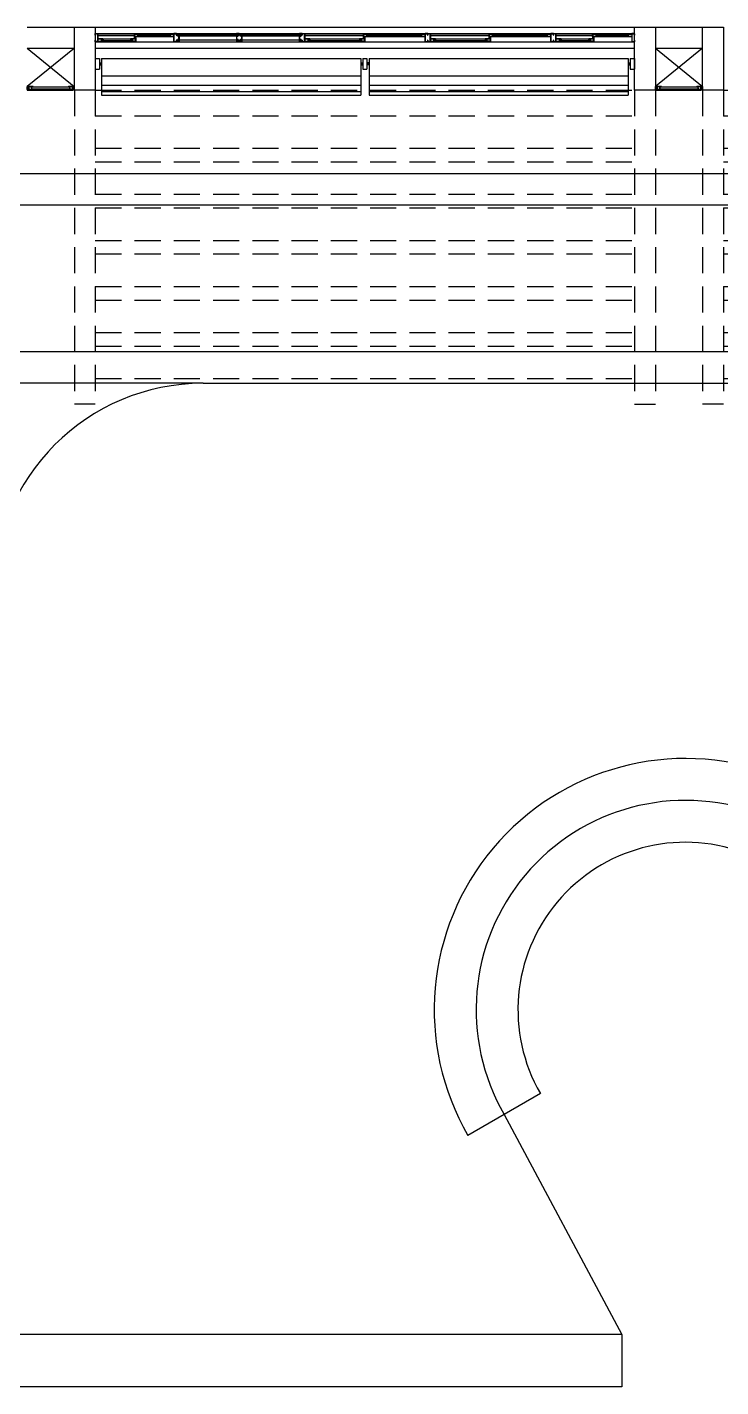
# Model space of a CAD drawing. Header units: millimetres. Extents: x 1887 to 2405, y 1100 to 1335.
# Drawn here: x 2093.76 to 2100.38, y 1215.01 to 1228 of the extents above; entities that cross this region are included whole.
import ezdxf

# ---------------------------------------------------------------- set-up
doc = ezdxf.new("R2010")
doc.units = ezdxf.units.MM
doc.linetypes.add('HIDDEN', pattern=[0.375, 0.25, -0.125])
for name, color, linetype in [('AR-ALV', 2, 'Continuous'), ('ar-banco-v', 1, 'Continuous'), ('AR-BRISES', 1, 'Continuous'), ('AR-CALÇADA', 1, 'Continuous'), ('AR-ESQ', 1, 'Continuous'), ('AR-ESTC', 3, 'Continuous'), ('AR-PEITORIL', 1, 'Continuous'), ('AR-PERGOLAPROJ', 1, 'HIDDEN'), ('AR-PISO', 1, 'Continuous'), ('ar-podotactil', 1, 'Continuous'), ('AR-SHAFT', 1, 'Continuous'), ('BR-LINHAS', 1, 'Continuous'), ('BR-MONTANTE', 242, 'Continuous'), ('BR-PAINEL', 1, 'Continuous'), ('BR-SUPORTE', 1, 'Continuous'), ('DT-ESQ-BAGUETE-C', 2, 'Continuous'), ('DT-ESQ-BAGUETE-V', 1, 'Continuous'), ('DT-ESQ-CHAPA DOBRADA-V', 1, 'Continuous'), ('DT-ESQ-MARCO-V', 1, 'Continuous'), ('DT-ESQ-PERFIL CADEIRA-C', 2, 'Continuous'), ('DT-ESQ-PERFIL CADEIRA-V', 1, 'Continuous'), ('DT-ESQ-PERFIL U SIMPLES-C', 2, 'Continuous'), ('DT-ESQ-PERFIL U-C', 2, 'Continuous'), ('DT-ESQ-PERFIL U-V', 1, 'Continuous'), ('DT-ESQ-VENEZIANA-C', 2, 'Continuous'), ('DT-ESQ-VENEZIANA-V', 2, 'Continuous'), ('DT-ESQ-VIDRO-C', 2, 'Continuous'), ('DT-ESQ-VIDRO-V', 2, 'Continuous'), ('PG-PROJ', 1, 'HIDDEN')]:
    doc.layers.add(name, color=color, linetype=linetype)

# ---------------------------------------------------------------- blocks, each defined once
blk = doc.blocks.new('EF23-P')
at = {"layer": 'DT-ESQ-BAGUETE-C', "ltscale": 0.1}
for points in [[(0.0735, -0.125), (0.06, -0.125), (0.06, -0.1235), (0.073, -0.1235, 0.4142136), (0.0735, -0.123), (0.0735, -0.112, 0.4142136), (0.073, -0.1115), (0.06, -0.1115), (0.06, -0.11), (0.0735, -0.11, -0.4142136), (0.075, -0.1115), (0.075, -0.1235, -0.4142136)], [(0.339, -0.125), (0.3525, -0.125), (0.3525, -0.1235), (0.3395, -0.1235, -0.4142136), (0.339, -0.123), (0.339, -0.112, -0.4142136), (0.3395, -0.1115), (0.3525, -0.1115), (0.3525, -0.11), (0.339, -0.11, 0.4142136), (0.3375, -0.1115), (0.3375, -0.1235, 0.4142136)], [(0.4225, -0.08), (0.409, -0.08), (0.409, -0.0785), (0.422, -0.0785, 0.4142136), (0.4225, -0.078), (0.4225, -0.067, 0.4142136), (0.422, -0.0665), (0.409, -0.0665), (0.409, -0.065), (0.4225, -0.065, -0.4142136), (0.424, -0.0665), (0.424, -0.0785, -0.4142136)], [(0.7015, -0.08), (0.715, -0.08), (0.715, -0.0785), (0.702, -0.0785, -0.4142136), (0.7015, -0.078), (0.7015, -0.067, -0.4142136), (0.702, -0.0665), (0.715, -0.0665), (0.715, -0.065), (0.7015, -0.065, 0.4142136), (0.7, -0.0665), (0.7, -0.0785, 0.4142136)], [(2.0485, -0.125), (2.035, -0.125), (2.035, -0.1235), (2.048, -0.1235, 0.4142136), (2.0485, -0.123), (2.0485, -0.112, 0.4142136), (2.048, -0.1115), (2.035, -0.1115), (2.035, -0.11), (2.0485, -0.11, -0.4142136), (2.05, -0.1115), (2.05, -0.1235, -0.4142136)], [(2.5265, -0.125), (2.54, -0.125), (2.54, -0.1235), (2.527, -0.1235, -0.4142136), (2.5265, -0.123), (2.5265, -0.112, -0.4142136), (2.527, -0.1115), (2.54, -0.1115), (2.54, -0.11), (2.5265, -0.11, 0.4142136), (2.525, -0.1115), (2.525, -0.1235, 0.4142136)], [(2.61, -0.08), (2.5965, -0.08), (2.5965, -0.0785), (2.6095, -0.0785, 0.4142136), (2.61, -0.078), (2.61, -0.067, 0.4142136), (2.6095, -0.0665), (2.5965, -0.0665), (2.5965, -0.065), (2.61, -0.065, -0.4142136), (2.6115, -0.0665), (2.6115, -0.0785, -0.4142136)], [(3.1015, -0.08), (3.115, -0.08), (3.115, -0.0785), (3.102, -0.0785, -0.4142136), (3.1015, -0.078), (3.1015, -0.067, -0.4142136), (3.102, -0.0665), (3.115, -0.0665), (3.115, -0.065), (3.1015, -0.065, 0.4142136), (3.1, -0.0665), (3.1, -0.0785, 0.4142136)], [(3.2485, -0.125), (3.235, -0.125), (3.235, -0.1235), (3.248, -0.1235, 0.4142136), (3.2485, -0.123), (3.2485, -0.112, 0.4142136), (3.248, -0.1115), (3.235, -0.1115), (3.235, -0.11), (3.2485, -0.11, -0.4142136), (3.25, -0.1115), (3.25, -0.1235, -0.4142136)], [(3.7265, -0.125), (3.74, -0.125), (3.74, -0.1235), (3.727, -0.1235, -0.4142136), (3.7265, -0.123), (3.7265, -0.112, -0.4142136), (3.727, -0.1115), (3.74, -0.1115), (3.74, -0.11), (3.7265, -0.11, 0.4142136), (3.725, -0.1115), (3.725, -0.1235, 0.4142136)], [(3.81, -0.08), (3.7965, -0.08), (3.7965, -0.0785), (3.8095, -0.0785, 0.4142136), (3.81, -0.078), (3.81, -0.067, 0.4142136), (3.8095, -0.0665), (3.7965, -0.0665), (3.7965, -0.065), (3.81, -0.065, -0.4142136), (3.8115, -0.0665), (3.8115, -0.0785, -0.4142136)], [(4.3015, -0.08), (4.315, -0.08), (4.315, -0.0785), (4.302, -0.0785, -0.4142136), (4.3015, -0.078), (4.3015, -0.067, -0.4142136), (4.302, -0.0665), (4.315, -0.0665), (4.315, -0.065), (4.3015, -0.065, 0.4142136), (4.3, -0.0665), (4.3, -0.0785, 0.4142136)], [(4.4485, -0.125), (4.435, -0.125), (4.435, -0.1235), (4.448, -0.1235, 0.4142136), (4.4485, -0.123), (4.4485, -0.112, 0.4142136), (4.448, -0.1115), (4.435, -0.1115), (4.435, -0.11), (4.4485, -0.11, -0.4142136), (4.45, -0.1115), (4.45, -0.1235, -0.4142136)], [(4.714, -0.125), (4.7275, -0.125), (4.7275, -0.1235), (4.7145, -0.1235, -0.4142136), (4.714, -0.123), (4.714, -0.112, -0.4142136), (4.7145, -0.1115), (4.7275, -0.1115), (4.7275, -0.11), (4.714, -0.11, 0.4142136), (4.7125, -0.1115), (4.7125, -0.1235, 0.4142136)], [(4.7975, -0.08), (4.784, -0.08), (4.784, -0.0785), (4.797, -0.0785, 0.4142136), (4.7975, -0.078), (4.7975, -0.067, 0.4142136), (4.797, -0.0665), (4.784, -0.0665), (4.784, -0.065), (4.7975, -0.065, -0.4142136), (4.799, -0.0665), (4.799, -0.0785, -0.4142136)], [(5.0765, -0.08), (5.09, -0.08), (5.09, -0.0785), (5.077, -0.0785, -0.4142136), (5.0765, -0.078), (5.0765, -0.067, -0.4142136), (5.077, -0.0665), (5.09, -0.0665), (5.09, -0.065), (5.0765, -0.065, 0.4142136), (5.075, -0.0665), (5.075, -0.0785, 0.4142136)]]:
    blk.add_lwpolyline(points, format="xyb", close=True, dxfattribs=at)
at = {"layer": 'DT-ESQ-BAGUETE-V', "ltscale": 0.1}
for p, q in [((0.0735, -0.11), (0.339, -0.11)), ((0.4225, -0.065), (0.7015, -0.065)), ((2.0485, -0.11), (2.5265, -0.11)), ((2.61, -0.065), (3.1015, -0.065)), ((3.2485, -0.11), (3.7265, -0.11)), ((3.81, -0.065), (4.3015, -0.065)), ((4.4485, -0.11), (4.714, -0.11)), ((4.7975, -0.065), (5.0765, -0.065))]:
    blk.add_line(p, q, dxfattribs=at)
at = {"layer": 'DT-ESQ-CHAPA DOBRADA-V', "ltscale": 0.1}
for p, q in [((0.025, -0.077), (0.374, -0.077)), ((0.025, -0.08), (0.374, -0.08)), ((2, -0.077), (2.5615, -0.077)), ((2, -0.08), (2.5615, -0.08)), ((3.2, -0.077), (3.7615, -0.077)), ((3.2, -0.08), (3.7615, -0.08)), ((4.4, -0.077), (4.749, -0.077)), ((4.4, -0.08), (4.749, -0.08))]:
    blk.add_line(p, q, dxfattribs=at)
at = {"layer": 'DT-ESQ-MARCO-V', "ltscale": 0.1}
for p, q in [((0.7985, -0.06), (1.3515, -0.06)), ((1.3985, -0.06), (1.9515, -0.06)), ((0.7985, -0.14), (1.3515, -0.14)), ((1.3985, -0.14), (1.9515, -0.14))]:
    blk.add_line(p, q, dxfattribs=at)
at = {"layer": 'DT-ESQ-PERFIL CADEIRA-C', "ltscale": 0.1}
for p, q in [((0.376, -0.0885), (0.4225, -0.0885)), ((0.75, -0.0885), (0.7015, -0.0885)), ((2.5635, -0.0885), (2.61, -0.0885)), ((3.15, -0.0885), (3.1015, -0.0885)), ((3.7635, -0.0885), (3.81, -0.0885)), ((4.35, -0.0885), (4.3015, -0.0885)), ((4.751, -0.0885), (4.7975, -0.0885)), ((5.125, -0.0885), (5.0765, -0.0885)), ((0.025, -0.1335), (0.0735, -0.1335)), ((0.3855, -0.1335), (0.339, -0.1335)), ((2, -0.1335), (2.0485, -0.1335)), ((2.573, -0.1335), (2.5265, -0.1335)), ((3.2, -0.1335), (3.2485, -0.1335)), ((3.773, -0.1335), (3.7265, -0.1335)), ((4.4, -0.1335), (4.4485, -0.1335)), ((4.7605, -0.1335), (4.714, -0.1335))]:
    blk.add_line(p, q, dxfattribs=at)
for points in [[(0.0735, -0.135), (0.025, -0.135), (0.025, -0.1335), (0.06, -0.1335, -0.1989119), (0.0589, -0.1331, -0.1989128), (0.0585, -0.132), (0.0585, -0.112, 0.4142136), (0.058, -0.1115), (0.025, -0.1115), (0.025, -0.11), (0.0585, -0.11, -0.4142136), (0.06, -0.1115), (0.06, -0.1235), (0.06, -0.125), (0.06, -0.132), (0.0735, -0.132, -1)], [(0.339, -0.132, 1), (0.339, -0.135), (0.3855, -0.135, 0.4142136), (0.3875, -0.133), (0.3875, -0.112, 0.4142136), (0.3855, -0.11), (0.354, -0.11, 0.4142136), (0.3525, -0.1115), (0.3525, -0.132)], [(0.3525, -0.1335, 0.1989127), (0.3536, -0.1331, 0.1989133), (0.354, -0.132), (0.354, -0.112, -0.4142136), (0.3545, -0.1115), (0.3855, -0.1115, -0.4142136), (0.386, -0.112), (0.386, -0.133, -0.4142136), (0.3855, -0.1335)], [(0.4225, -0.087, -1), (0.4225, -0.09), (0.376, -0.09, -0.4142136), (0.374, -0.088), (0.374, -0.067, -0.4142136), (0.376, -0.065), (0.4075, -0.065, -0.4142136), (0.409, -0.0665), (0.409, -0.087)], [(0.409, -0.0885, -0.1989127), (0.4079, -0.0881, -0.1989133), (0.4075, -0.087), (0.4075, -0.067, 0.4142136), (0.407, -0.0665), (0.376, -0.0665, 0.4142136), (0.3755, -0.067), (0.3755, -0.088, 0.4142136), (0.376, -0.0885)], [(0.7015, -0.09), (0.75, -0.09), (0.75, -0.0885), (0.715, -0.0885, 0.1989119), (0.7161, -0.0881, 0.1989128), (0.7165, -0.087), (0.7165, -0.067, -0.4142136), (0.717, -0.0665), (0.75, -0.0665), (0.75, -0.065), (0.7165, -0.065, 0.4142136), (0.715, -0.0665), (0.715, -0.0785), (0.715, -0.08), (0.715, -0.087), (0.7015, -0.087, 1)], [(2.0485, -0.135), (2, -0.135), (2, -0.1335), (2.035, -0.1335, -0.1989119), (2.0339, -0.1331, -0.1989128), (2.0335, -0.132), (2.0335, -0.112, 0.4142136), (2.033, -0.1115), (2, -0.1115), (2, -0.11), (2.0335, -0.11, -0.4142136), (2.035, -0.1115), (2.035, -0.1235), (2.035, -0.125), (2.035, -0.132), (2.0485, -0.132, -1)], [(2.5265, -0.132, 1), (2.5265, -0.135), (2.573, -0.135, 0.4142136), (2.575, -0.133), (2.575, -0.112, 0.4142136), (2.573, -0.11), (2.5415, -0.11, 0.4142136), (2.54, -0.1115), (2.54, -0.132)], [(2.54, -0.1335, 0.1989127), (2.5411, -0.1331, 0.1989133), (2.5415, -0.132), (2.5415, -0.112, -0.4142136), (2.542, -0.1115), (2.573, -0.1115, -0.4142136), (2.5735, -0.112), (2.5735, -0.133, -0.4142136), (2.573, -0.1335)], [(2.61, -0.087, -1), (2.61, -0.09), (2.5635, -0.09, -0.4142136), (2.5615, -0.088), (2.5615, -0.067, -0.4142136), (2.5635, -0.065), (2.595, -0.065, -0.4142136), (2.5965, -0.0665), (2.5965, -0.087)], [(2.5965, -0.0885, -0.1989127), (2.5954, -0.0881, -0.1989133), (2.595, -0.087), (2.595, -0.067, 0.4142136), (2.5945, -0.0665), (2.5635, -0.0665, 0.4142136), (2.563, -0.067), (2.563, -0.088, 0.4142136), (2.5635, -0.0885)], [(3.1015, -0.09), (3.15, -0.09), (3.15, -0.0885), (3.115, -0.0885, 0.1989119), (3.1161, -0.0881, 0.1989128), (3.1165, -0.087), (3.1165, -0.067, -0.4142136), (3.117, -0.0665), (3.15, -0.0665), (3.15, -0.065), (3.1165, -0.065, 0.4142136), (3.115, -0.0665), (3.115, -0.0785), (3.115, -0.08), (3.115, -0.087), (3.1015, -0.087, 1)], [(3.2485, -0.135), (3.2, -0.135), (3.2, -0.1335), (3.235, -0.1335, -0.1989119), (3.2339, -0.1331, -0.1989128), (3.2335, -0.132), (3.2335, -0.112, 0.4142136), (3.233, -0.1115), (3.2, -0.1115), (3.2, -0.11), (3.2335, -0.11, -0.4142136), (3.235, -0.1115), (3.235, -0.1235), (3.235, -0.125), (3.235, -0.132), (3.2485, -0.132, -1)], [(3.7265, -0.132, 1), (3.7265, -0.135), (3.773, -0.135, 0.4142136), (3.775, -0.133), (3.775, -0.112, 0.4142136), (3.773, -0.11), (3.7415, -0.11, 0.4142136), (3.74, -0.1115), (3.74, -0.132)], [(3.74, -0.1335, 0.1989127), (3.7411, -0.1331, 0.1989133), (3.7415, -0.132), (3.7415, -0.112, -0.4142136), (3.742, -0.1115), (3.773, -0.1115, -0.4142136), (3.7735, -0.112), (3.7735, -0.133, -0.4142136), (3.773, -0.1335)], [(3.81, -0.087, -1), (3.81, -0.09), (3.7635, -0.09, -0.4142136), (3.7615, -0.088), (3.7615, -0.067, -0.4142136), (3.7635, -0.065), (3.795, -0.065, -0.4142136), (3.7965, -0.0665), (3.7965, -0.087)], [(3.7965, -0.0885, -0.1989127), (3.7954, -0.0881, -0.1989133), (3.795, -0.087), (3.795, -0.067, 0.4142136), (3.7945, -0.0665), (3.7635, -0.0665, 0.4142136), (3.763, -0.067), (3.763, -0.088, 0.4142136), (3.7635, -0.0885)], [(4.3015, -0.09), (4.35, -0.09), (4.35, -0.0885), (4.315, -0.0885, 0.1989119), (4.3161, -0.0881, 0.1989128), (4.3165, -0.087), (4.3165, -0.067, -0.4142136), (4.317, -0.0665), (4.35, -0.0665), (4.35, -0.065), (4.3165, -0.065, 0.4142136), (4.315, -0.0665), (4.315, -0.0785), (4.315, -0.08), (4.315, -0.087), (4.3015, -0.087, 1)], [(4.4485, -0.135), (4.4, -0.135), (4.4, -0.1335), (4.435, -0.1335, -0.1989119), (4.4339, -0.1331, -0.1989128), (4.4335, -0.132), (4.4335, -0.112, 0.4142136), (4.433, -0.1115), (4.4, -0.1115), (4.4, -0.11), (4.4335, -0.11, -0.4142136), (4.435, -0.1115), (4.435, -0.1235), (4.435, -0.125), (4.435, -0.132), (4.4485, -0.132, -1)], [(4.714, -0.132, 1), (4.714, -0.135), (4.7605, -0.135, 0.4142136), (4.7625, -0.133), (4.7625, -0.112, 0.4142136), (4.7605, -0.11), (4.729, -0.11, 0.4142136), (4.7275, -0.1115), (4.7275, -0.132)], [(4.7275, -0.1335, 0.1989127), (4.7286, -0.1331, 0.1989133), (4.729, -0.132), (4.729, -0.112, -0.4142136), (4.7295, -0.1115), (4.7605, -0.1115, -0.4142136), (4.761, -0.112), (4.761, -0.133, -0.4142136), (4.7605, -0.1335)], [(4.7975, -0.087, -1), (4.7975, -0.09), (4.751, -0.09, -0.4142136), (4.749, -0.088), (4.749, -0.067, -0.4142136), (4.751, -0.065), (4.7825, -0.065, -0.4142136), (4.784, -0.0665), (4.784, -0.087)], [(4.784, -0.0885, -0.1989127), (4.7829, -0.0881, -0.1989133), (4.7825, -0.087), (4.7825, -0.067, 0.4142136), (4.782, -0.0665), (4.751, -0.0665, 0.4142136), (4.7505, -0.067), (4.7505, -0.088, 0.4142136), (4.751, -0.0885)], [(5.0765, -0.09), (5.125, -0.09), (5.125, -0.0885), (5.09, -0.0885, 0.1989119), (5.0911, -0.0881, 0.1989128), (5.0915, -0.087), (5.0915, -0.067, -0.4142136), (5.092, -0.0665), (5.125, -0.0665), (5.125, -0.065), (5.0915, -0.065, 0.4142136), (5.09, -0.0665), (5.09, -0.0785), (5.09, -0.08), (5.09, -0.087), (5.0765, -0.087, 1)]]:
    blk.add_lwpolyline(points, format="xyb", close=True, dxfattribs=at)
at = {"layer": 'DT-ESQ-PERFIL CADEIRA-V', "ltscale": 0.1}
for p, q in [((0.4075, -0.09), (0.7015, -0.09)), ((2.595, -0.09), (3.1015, -0.09)), ((3.795, -0.09), (4.3015, -0.09)), ((4.7825, -0.09), (5.0765, -0.09)), ((0.0735, -0.135), (0.339, -0.135)), ((2.0485, -0.135), (2.5265, -0.135)), ((3.2485, -0.135), (3.7265, -0.135)), ((4.4485, -0.135), (4.714, -0.135))]:
    blk.add_line(p, q, dxfattribs=at)
at = {"layer": 'DT-ESQ-PERFIL U SIMPLES-C', "ltscale": 0.1}
for points in [[(0.376, -0.102), (0.384, -0.102), (0.384, -0.1005), (0.376, -0.1005, -0.4142136), (0.3755, -0.1), (0.3755, -0.092, -0.4142136), (0.376, -0.0915), (0.384, -0.0915), (0.384, -0.09), (0.376, -0.09, 0.4142136), (0.374, -0.092), (0.374, -0.1, 0.4142136)], [(0.3855, -0.098), (0.3775, -0.098), (0.3775, -0.0995), (0.3855, -0.0995, -0.4142136), (0.386, -0.1), (0.386, -0.108, -0.4142136), (0.3855, -0.1085), (0.3775, -0.1085), (0.3775, -0.11), (0.3855, -0.11, 0.4142136), (0.3875, -0.108), (0.3875, -0.1, 0.4142136)], [(2.5635, -0.102), (2.5715, -0.102), (2.5715, -0.1005), (2.5635, -0.1005, -0.4142136), (2.563, -0.1), (2.563, -0.092, -0.4142136), (2.5635, -0.0915), (2.5715, -0.0915), (2.5715, -0.09), (2.5635, -0.09, 0.4142136), (2.5615, -0.092), (2.5615, -0.1, 0.4142136)], [(2.573, -0.098), (2.565, -0.098), (2.565, -0.0995), (2.573, -0.0995, -0.4142136), (2.5735, -0.1), (2.5735, -0.108, -0.4142136), (2.573, -0.1085), (2.565, -0.1085), (2.565, -0.11), (2.573, -0.11, 0.4142136), (2.575, -0.108), (2.575, -0.1, 0.4142136)], [(3.7635, -0.102), (3.7715, -0.102), (3.7715, -0.1005), (3.7635, -0.1005, -0.4142136), (3.763, -0.1), (3.763, -0.092, -0.4142136), (3.7635, -0.0915), (3.7715, -0.0915), (3.7715, -0.09), (3.7635, -0.09, 0.4142136), (3.7615, -0.092), (3.7615, -0.1, 0.4142136)], [(3.773, -0.098), (3.765, -0.098), (3.765, -0.0995), (3.773, -0.0995, -0.4142136), (3.7735, -0.1), (3.7735, -0.108, -0.4142136), (3.773, -0.1085), (3.765, -0.1085), (3.765, -0.11), (3.773, -0.11, 0.4142136), (3.775, -0.108), (3.775, -0.1, 0.4142136)], [(4.751, -0.102), (4.759, -0.102), (4.759, -0.1005), (4.751, -0.1005, -0.4142136), (4.7505, -0.1), (4.7505, -0.092, -0.4142136), (4.751, -0.0915), (4.759, -0.0915), (4.759, -0.09), (4.751, -0.09, 0.4142136), (4.749, -0.092), (4.749, -0.1, 0.4142136)], [(4.7605, -0.098), (4.7525, -0.098), (4.7525, -0.0995), (4.7605, -0.0995, -0.4142136), (4.761, -0.1), (4.761, -0.108, -0.4142136), (4.7605, -0.1085), (4.7525, -0.1085), (4.7525, -0.11), (4.7605, -0.11, 0.4142136), (4.7625, -0.108), (4.7625, -0.1, 0.4142136)]]:
    blk.add_lwpolyline(points, format="xyb", close=True, dxfattribs=at)
at = {"layer": 'DT-ESQ-PERFIL U-C', "ltscale": 0.1}
for points in [[(0, -0.0615, -0.4142136), (0.0015, -0.06), (0.0235, -0.06, -0.4142136), (0.025, -0.0615), (0.025, -0.1385, -0.4142136), (0.0235, -0.14), (0.0015, -0.14, -0.4142136), (0, -0.1385), (0, -0.125), (0.0015, -0.125), (0.0015, -0.138, 0.4142136), (0.002, -0.1385), (0.023, -0.1385, 0.4142136), (0.0235, -0.138), (0.0235, -0.062, 0.4142136), (0.023, -0.0615), (0.002, -0.0615, 0.4142136), (0.0015, -0.062), (0.0015, -0.075), (0, -0.075)], [(0.775, -0.0615, 0.4142136), (0.7735, -0.06), (0.7515, -0.06, 0.4142136), (0.75, -0.0615), (0.75, -0.1385, 0.4142136), (0.7515, -0.14), (0.7735, -0.14, 0.4142136), (0.775, -0.1385), (0.775, -0.125), (0.7735, -0.125), (0.7735, -0.138, -0.4142136), (0.773, -0.1385), (0.752, -0.1385, -0.4142136), (0.7515, -0.138), (0.7515, -0.062, -0.4142136), (0.752, -0.0615), (0.773, -0.0615, -0.4142136), (0.7735, -0.062), (0.7735, -0.075), (0.775, -0.075)], [(0.8, -0.1285), (0.8, -0.1385, -0.4142136), (0.7985, -0.14), (0.7765, -0.14, -0.4142136), (0.775, -0.1385), (0.775, -0.125), (0.7765, -0.125), (0.7765, -0.138, 0.4142136), (0.777, -0.1385), (0.798, -0.1385, 0.4142136), (0.7985, -0.138), (0.7985, -0.1285), (0.7855, -0.1285, -0.4142136), (0.784, -0.127), (0.784, -0.117, -0.4142136), (0.7855, -0.1155), (0.7985, -0.1155), (0.7985, -0.0845), (0.7855, -0.0845, -0.4142136), (0.784, -0.083), (0.784, -0.073, -0.4142136), (0.7855, -0.0715), (0.7985, -0.0715), (0.7985, -0.062, 0.4142136), (0.798, -0.0615), (0.777, -0.0615, 0.4142136), (0.7765, -0.062), (0.7765, -0.075), (0.775, -0.075), (0.775, -0.0615, -0.4142136), (0.7765, -0.06), (0.7985, -0.06, -0.4142136), (0.8, -0.0615), (0.8, -0.0715, -0.4142136), (0.7985, -0.073), (0.7855, -0.073), (0.7855, -0.083), (0.7985, -0.083), (0.7985, -0.083, -0.4142136), (0.8, -0.0845), (0.8, -0.1155, -0.4142136), (0.7985, -0.117), (0.7985, -0.117), (0.7855, -0.117), (0.7855, -0.127), (0.7985, -0.127, -0.4142136)], [(1.35, -0.1285), (1.35, -0.1385, 0.4142136), (1.3515, -0.14), (1.3735, -0.14, 0.4142136), (1.375, -0.1385), (1.375, -0.125), (1.3735, -0.125), (1.3735, -0.138, -0.4142136), (1.373, -0.1385), (1.352, -0.1385, -0.4142136), (1.3515, -0.138), (1.3515, -0.1285), (1.3645, -0.1285, 0.4142136), (1.366, -0.127), (1.366, -0.117, 0.4142136), (1.3645, -0.1155), (1.3515, -0.1155), (1.3515, -0.0845), (1.3645, -0.0845, 0.4142136), (1.366, -0.083), (1.366, -0.073, 0.4142136), (1.3645, -0.0715), (1.3515, -0.0715), (1.3515, -0.062, -0.4142136), (1.352, -0.0615), (1.373, -0.0615, -0.4142136), (1.3735, -0.062), (1.3735, -0.075), (1.375, -0.075), (1.375, -0.0615, 0.4142136), (1.3735, -0.06), (1.3515, -0.06, 0.4142136), (1.35, -0.0615), (1.35, -0.0715, 0.4142136), (1.3515, -0.073), (1.3645, -0.073), (1.3645, -0.083), (1.3515, -0.083), (1.3515, -0.083, 0.4142136), (1.35, -0.0845), (1.35, -0.1155, 0.4142136), (1.3515, -0.117), (1.3515, -0.117), (1.3645, -0.117), (1.3645, -0.127), (1.3515, -0.127, 0.4142136)], [(1.4, -0.1285), (1.4, -0.1385, -0.4142136), (1.3985, -0.14), (1.3765, -0.14, -0.4142136), (1.375, -0.1385), (1.375, -0.125), (1.3765, -0.125), (1.3765, -0.138, 0.4142136), (1.377, -0.1385), (1.398, -0.1385, 0.4142136), (1.3985, -0.138), (1.3985, -0.1285), (1.3855, -0.1285, -0.4142136), (1.384, -0.127), (1.384, -0.117, -0.4142136), (1.3855, -0.1155), (1.3985, -0.1155), (1.3985, -0.0845), (1.3855, -0.0845, -0.4142136), (1.384, -0.083), (1.384, -0.073, -0.4142136), (1.3855, -0.0715), (1.3985, -0.0715), (1.3985, -0.062, 0.4142136), (1.398, -0.0615), (1.377, -0.0615, 0.4142136), (1.3765, -0.062), (1.3765, -0.075), (1.375, -0.075), (1.375, -0.0615, -0.4142136), (1.3765, -0.06), (1.3985, -0.06, -0.4142136), (1.4, -0.0615), (1.4, -0.0715, -0.4142136), (1.3985, -0.073), (1.3855, -0.073), (1.3855, -0.083), (1.3985, -0.083), (1.3985, -0.083, -0.4142136), (1.4, -0.0845), (1.4, -0.1155, -0.4142136), (1.3985, -0.117), (1.3985, -0.117), (1.3855, -0.117), (1.3855, -0.127), (1.3985, -0.127, -0.4142136)], [(1.95, -0.1285), (1.95, -0.1385, 0.4142136), (1.9515, -0.14), (1.9735, -0.14, 0.4142136), (1.975, -0.1385), (1.975, -0.125), (1.9735, -0.125), (1.9735, -0.138, -0.4142136), (1.973, -0.1385), (1.952, -0.1385, -0.4142136), (1.9515, -0.138), (1.9515, -0.1285), (1.9645, -0.1285, 0.4142136), (1.966, -0.127), (1.966, -0.117, 0.4142136), (1.9645, -0.1155), (1.9515, -0.1155), (1.9515, -0.0845), (1.9645, -0.0845, 0.4142136), (1.966, -0.083), (1.966, -0.073, 0.4142136), (1.9645, -0.0715), (1.9515, -0.0715), (1.9515, -0.062, -0.4142136), (1.952, -0.0615), (1.973, -0.0615, -0.4142136), (1.9735, -0.062), (1.9735, -0.075), (1.975, -0.075), (1.975, -0.0615, 0.4142136), (1.9735, -0.06), (1.9515, -0.06, 0.4142136), (1.95, -0.0615), (1.95, -0.0715, 0.4142136), (1.9515, -0.073), (1.9645, -0.073), (1.9645, -0.083), (1.9515, -0.083), (1.9515, -0.083, 0.4142136), (1.95, -0.0845), (1.95, -0.1155, 0.4142136), (1.9515, -0.117), (1.9515, -0.117), (1.9645, -0.117), (1.9645, -0.127), (1.9515, -0.127, 0.4142136)], [(1.975, -0.0615, -0.4142136), (1.9765, -0.06), (1.9985, -0.06, -0.4142136), (2, -0.0615), (2, -0.1385, -0.4142136), (1.9985, -0.14), (1.9765, -0.14, -0.4142136), (1.975, -0.1385), (1.975, -0.125), (1.9765, -0.125), (1.9765, -0.138, 0.4142136), (1.977, -0.1385), (1.998, -0.1385, 0.4142136), (1.9985, -0.138), (1.9985, -0.062, 0.4142136), (1.998, -0.0615), (1.977, -0.0615, 0.4142136), (1.9765, -0.062), (1.9765, -0.075), (1.975, -0.075)], [(3.175, -0.0615, 0.4142136), (3.1735, -0.06), (3.1515, -0.06, 0.4142136), (3.15, -0.0615), (3.15, -0.1385, 0.4142136), (3.1515, -0.14), (3.1735, -0.14, 0.4142136), (3.175, -0.1385), (3.175, -0.125), (3.1735, -0.125), (3.1735, -0.138, -0.4142136), (3.173, -0.1385), (3.152, -0.1385, -0.4142136), (3.1515, -0.138), (3.1515, -0.062, -0.4142136), (3.152, -0.0615), (3.173, -0.0615, -0.4142136), (3.1735, -0.062), (3.1735, -0.075), (3.175, -0.075)], [(3.175, -0.0615, -0.4142136), (3.1765, -0.06), (3.1985, -0.06, -0.4142136), (3.2, -0.0615), (3.2, -0.1385, -0.4142136), (3.1985, -0.14), (3.1765, -0.14, -0.4142136), (3.175, -0.1385), (3.175, -0.125), (3.1765, -0.125), (3.1765, -0.138, 0.4142136), (3.177, -0.1385), (3.198, -0.1385, 0.4142136), (3.1985, -0.138), (3.1985, -0.062, 0.4142136), (3.198, -0.0615), (3.177, -0.0615, 0.4142136), (3.1765, -0.062), (3.1765, -0.075), (3.175, -0.075)], [(4.375, -0.0615, 0.4142136), (4.3735, -0.06), (4.3515, -0.06, 0.4142136), (4.35, -0.0615), (4.35, -0.1385, 0.4142136), (4.3515, -0.14), (4.3735, -0.14, 0.4142136), (4.375, -0.1385), (4.375, -0.125), (4.3735, -0.125), (4.3735, -0.138, -0.4142136), (4.373, -0.1385), (4.352, -0.1385, -0.4142136), (4.3515, -0.138), (4.3515, -0.062, -0.4142136), (4.352, -0.0615), (4.373, -0.0615, -0.4142136), (4.3735, -0.062), (4.3735, -0.075), (4.375, -0.075)], [(4.375, -0.0615, -0.4142136), (4.3765, -0.06), (4.3985, -0.06, -0.4142136), (4.4, -0.0615), (4.4, -0.1385, -0.4142136), (4.3985, -0.14), (4.3765, -0.14, -0.4142136), (4.375, -0.1385), (4.375, -0.125), (4.3765, -0.125), (4.3765, -0.138, 0.4142136), (4.377, -0.1385), (4.398, -0.1385, 0.4142136), (4.3985, -0.138), (4.3985, -0.062, 0.4142136), (4.398, -0.0615), (4.377, -0.0615, 0.4142136), (4.3765, -0.062), (4.3765, -0.075), (4.375, -0.075)], [(5.15, -0.0615, 0.4142136), (5.1485, -0.06), (5.1265, -0.06, 0.4142136), (5.125, -0.0615), (5.125, -0.1385, 0.4142136), (5.1265, -0.14), (5.1485, -0.14, 0.4142136), (5.15, -0.1385), (5.15, -0.125), (5.1485, -0.125), (5.1485, -0.138, -0.4142136), (5.148, -0.1385), (5.127, -0.1385, -0.4142136), (5.1265, -0.138), (5.1265, -0.062, -0.4142136), (5.127, -0.0615), (5.148, -0.0615, -0.4142136), (5.1485, -0.062), (5.1485, -0.075), (5.15, -0.075)]]:
    blk.add_lwpolyline(points, format="xyb", close=True, dxfattribs=at)
at = {"layer": 'DT-ESQ-PERFIL U-V', "ltscale": 0.1}
for p, q in [((0.0235, -0.06), (0.7515, -0.06)), ((1.9985, -0.06), (3.1515, -0.06)), ((3.1985, -0.06), (4.3515, -0.06)), ((4.3985, -0.06), (5.1265, -0.06)), ((0.0235, -0.14), (0.7515, -0.14)), ((1.9985, -0.14), (3.1515, -0.14)), ((3.1985, -0.14), (4.3515, -0.14)), ((4.3985, -0.14), (5.1265, -0.14))]:
    blk.add_line(p, q, dxfattribs=at)
at = {"layer": 'DT-ESQ-VIDRO-C', "ltscale": 0.1}
for points in [[(0.063, -0.13), (0.063, -0.127), (0.3495, -0.127), (0.3495, -0.13)], [(0.7125, -0.085), (0.7125, -0.082), (0.4115, -0.082), (0.4115, -0.085)], [(1.3625, -0.081), (1.3625, -0.075), (0.7875, -0.075), (0.7875, -0.081)], [(1.9625, -0.081), (1.9625, -0.075), (1.3875, -0.075), (1.3875, -0.081)], [(2.038, -0.13), (2.038, -0.127), (2.537, -0.127), (2.537, -0.13)], [(3.1125, -0.085), (3.1125, -0.082), (2.599, -0.082), (2.599, -0.085)], [(3.238, -0.13), (3.238, -0.127), (3.737, -0.127), (3.737, -0.13)], [(4.3125, -0.085), (4.3125, -0.082), (3.799, -0.082), (3.799, -0.085)], [(4.438, -0.13), (4.438, -0.127), (4.7245, -0.127), (4.7245, -0.13)], [(5.0875, -0.085), (5.0875, -0.082), (4.7865, -0.082), (4.7865, -0.085)]]:
    blk.add_lwpolyline(points, close=True, dxfattribs=at)
at = {"layer": 'DT-ESQ-VIDRO-V', "ltscale": 0.1}
for points in [[(1.3625, -0.119), (1.3625, -0.125), (0.7875, -0.125), (0.7875, -0.119)], [(1.9625, -0.119), (1.9625, -0.125), (1.3875, -0.125), (1.3875, -0.119)]]:
    blk.add_lwpolyline(points, close=True, dxfattribs=at)
blk = doc.blocks.new('BR-MODULO1')
at = {"layer": 'BR-LINHAS'}
for p, q in [((0.06, -0.265), (2.535, -0.265)), ((0.06, -0.352), (2.535, -0.352)), ((2.615, -0.265), (5.09, -0.265)), ((2.615, -0.352), (5.09, -0.352)), ((0.06, -0.415), (2.535, -0.415)), ((2.615, -0.415), (5.09, -0.415))]:
    blk.add_line(p, q, dxfattribs=at)
at = {"layer": 'BR-MONTANTE'}
for p, q in [((0, -0.1), (0, -0.2)), ((0, -0.1), (0.04, -0.1)), ((0.04, -0.1), (0.04, -0.2)), ((2.555, -0.1), (2.595, -0.1)), ((2.555, -0.1), (2.555, -0.2)), ((2.595, -0.1), (2.595, -0.2)), ((5.11, -0.1), (5.11, -0.2)), ((5.11, -0.1), (5.15, -0.1)), ((5.15, -0.1), (5.15, -0.2)), ((0, -0.2), (0.04, -0.2)), ((2.555, -0.2), (2.595, -0.2)), ((5.11, -0.2), (5.15, -0.2))]:
    blk.add_line(p, q, dxfattribs=at)
at = {"layer": 'BR-PAINEL'}
for p, q in [((0.06, -0.1), (2.535, -0.1)), ((0.06, -0.1), (0.06, -0.45)), ((2.535, -0.1), (2.535, -0.45)), ((2.615, -0.1), (2.615, -0.45)), ((2.615, -0.1), (5.09, -0.1)), ((5.09, -0.1), (5.09, -0.45)), ((0.06, -0.45), (2.535, -0.45)), ((2.615, -0.45), (5.09, -0.45))]:
    blk.add_line(p, q, dxfattribs=at)
at = {"layer": 'BR-SUPORTE'}
for p, q in [((0.04, -0.14), (0.06, -0.14)), ((0.04, -0.16), (0.06, -0.16)), ((0.05, -0.14), (0.05, -0.16)), ((2.535, -0.14), (2.555, -0.14)), ((2.535, -0.16), (2.555, -0.16)), ((2.545, -0.14), (2.545, -0.16)), ((2.615, -0.14), (2.595, -0.14)), ((2.615, -0.16), (2.595, -0.16)), ((2.605, -0.14), (2.605, -0.16)), ((5.09, -0.14), (5.11, -0.14)), ((5.09, -0.16), (5.11, -0.16)), ((5.1, -0.14), (5.1, -0.16))]:
    blk.add_line(p, q, dxfattribs=at)
blk = doc.blocks.new('PG-MODULO1-PJ-B')
at = {"layer": 'PG-PROJ'}
for p, q in [((0, 0), (0, -3)), ((5.55, 0), (5.55, -3)), ((0.2, 0), (5.35, 0)), ((0.2, 0), (0.2, -3)), ((5.35, 0), (5.35, -3)), ((0.2, -0.245), (5.35, -0.245)), ((0.2, -0.555), (5.35, -0.555)), ((0.2, -0.685), (5.35, -0.685)), ((0.2, -0.995), (5.35, -0.995)), ((0.2, -1.125), (5.35, -1.125)), ((0.2, -1.435), (5.35, -1.435)), ((0.2, -1.565), (5.35, -1.565)), ((0.2, -1.875), (5.35, -1.875)), ((0.2, -2.005), (5.35, -2.005)), ((0.2, -2.315), (5.35, -2.315)), ((0.2, -2.445), (5.35, -2.445)), ((0.2, -2.755), (5.35, -2.755)), ((0.2, -3), (0, -3)), ((5.35, -3), (5.55, -3))]:
    blk.add_line(p, q, dxfattribs=at)
blk = doc.blocks.new('EF01C-P')
at = {"layer": 'DT-ESQ-BAGUETE-C', "ltscale": 0.1}
for points in [[(0.002, 0.035), (0.015, 0.035), (0.015, 0.033), (0.002, 0.033), (0.002, 0.005), (0.015, 0.005), (0.015, 0.004), (0.002, 0.004, -0.414214), (0, 0.005), (0, 0.033, -0.414214)], [(0.448, 0.035), (0.435, 0.035), (0.435, 0.033), (0.448, 0.033), (0.448, 0.005), (0.435, 0.005), (0.435, 0.004), (0.448, 0.004, 0.414214), (0.45, 0.005), (0.45, 0.033, 0.414214)]]:
    blk.add_lwpolyline(points, format="xyb", close=True, dxfattribs=at)
at = {"layer": 'DT-ESQ-PERFIL CADEIRA-C', "ltscale": 0.1}
for points in [[(0.01, 0.002), (0.01, 0.003), (0.002, 0.003, 1), (0.002, 0), (0.015, 0, 0.414214), (0.016, 0.002), (0.016, 0.033), (0.043, 0.033)], [(0.043, 0.006), (0.018, 0.006), (0.018, 0.016), (0.016, 0.016), (0.016, 0.006, 0.414214), (0.018, 0.005), (0.043, 0.005), (0.056, 0.005, 1), (0.056, 0.008), (0.043, 0.008), (0.043, 0.02), (0.043, 0.032), (0.056, 0.032, 1), (0.056, 0.035), (0.043, 0.035), (0.016, 0.035, 0.414214), (0.015, 0.033), (0.015, 0.002), (0.002, 0.002)], [(0.041, 0.02), (0.041, 0.032, -0.414214), (0.043, 0.033), (0.056, 0.033)], [(0.041, 0.02), (0.041, 0.008, 0.414214), (0.043, 0.006), (0.056, 0.006)], [(0.407, 0.006), (0.432, 0.006), (0.432, 0.016), (0.433, 0.016), (0.433, 0.006, -0.414214), (0.432, 0.005), (0.407, 0.005), (0.394, 0.005, -1), (0.394, 0.008), (0.407, 0.008), (0.407, 0.02), (0.407, 0.032), (0.394, 0.032, -1), (0.394, 0.035), (0.407, 0.035), (0.433, 0.035, -0.414214), (0.435, 0.033), (0.435, 0.002), (0.448, 0.002)], [(0.408, 0.02), (0.408, 0.032, 0.414214), (0.407, 0.033), (0.394, 0.033)], [(0.408, 0.02), (0.408, 0.008, -0.414214), (0.407, 0.006), (0.394, 0.006)], [(0.44, 0.002), (0.44, 0.003), (0.448, 0.003, -1), (0.448, 0), (0.435, 0, -0.414214), (0.433, 0.002), (0.433, 0.033), (0.407, 0.033)]]:
    blk.add_lwpolyline(points, format="xyb", dxfattribs=at)
at = {"layer": 'DT-ESQ-PERFIL CADEIRA-V', "ltscale": 0.1}
blk.add_line((0.015, 0), (0.435, 0), dxfattribs=at)
at = {"layer": 'DT-ESQ-VENEZIANA-C', "ltscale": 0.1}
for p, q in [((0.043, 0.011), (0.407, 0.011)), ((0.043, 0.009), (0.407, 0.009))]:
    blk.add_line(p, q, dxfattribs=at)
at = {"layer": 'DT-ESQ-VENEZIANA-V', "ltscale": 0.1}
blk.add_line((0.043, 0.031), (0.407, 0.031), dxfattribs=at)

msp = doc.modelspace()

# ---------------------------------------------------------------- linework, layer by layer
at = {"layer": 'AR-ALV'}
for p, q in [((2093.76, 1227.998), (2094.21, 1227.998)), ((2099.76, 1227.998), (2100.21, 1227.998)), ((2093.76, 1227.798), (2094.21, 1227.798)), ((2099.76, 1227.798), (2100.21, 1227.798))]:
    msp.add_line(p, q, dxfattribs=at)
at = {"layer": 'ar-banco-v'}
msp.add_line((2098.661, 1217.815), (2097.969, 1217.415), dxfattribs=at)
msp.add_line((2098.661, 1217.815), (2097.969, 1217.415), dxfattribs=at)
for radius in [2.4, 2, 1.6]:
    msp.add_arc((2100.047, 1218.615), radius, 0, 210, dxfattribs=at)
at = {"layer": 'AR-CALÇADA'}
for p, q in [((2121.735, 1226.598), (2053.31, 1226.598)), ((2095.439, 1224.598), (2102.647, 1224.598)), ((2098.315, 1217.615), (2099.439, 1215.515))]:
    msp.add_line(p, q, dxfattribs=at)
msp.add_arc((2095.439, 1222.598), 2, 90, 180, dxfattribs=at)
at = {"layer": 'AR-ESTC'}
for points in [[(2094.21, 1227.398), (2094.21, 1227.998), (2094.41, 1227.998), (2094.41, 1227.398)], [(2099.56, 1227.398), (2099.56, 1227.998), (2099.76, 1227.998), (2099.76, 1227.398)], [(2100.21, 1227.398), (2100.21, 1227.998), (2100.41, 1227.998), (2100.41, 1227.398)]]:
    msp.add_lwpolyline(points, close=True, dxfattribs=at)
at = {"layer": 'AR-PEITORIL'}
for p, q in [((2094.41, 1227.998), (2099.56, 1227.998)), ((2094.41, 1227.798), (2099.56, 1227.798))]:
    msp.add_line(p, q, dxfattribs=at)
at = {"layer": 'AR-PISO'}
for p, q in [((2099.439, 1215.515), (2093.439, 1215.515)), ((2099.439, 1215.515), (2099.439, 1215.265)), ((2099.439, 1215.265), (2099.439, 1215.015)), ((2099.439, 1215.015), (2093.439, 1215.015))]:
    msp.add_line(p, q, dxfattribs=at)
at = {"layer": 'ar-podotactil'}
for p, q in [((2122.735, 1226.298), (2012.635, 1226.298)), ((2122.735, 1224.898), (2012.635, 1224.898)), ((2095.439, 1224.598), (2083.939, 1224.598))]:
    msp.add_line(p, q, dxfattribs=at)
at = {"layer": 'AR-SHAFT'}
for p, q in [((2093.76, 1227.798), (2094.208, 1227.433)), ((2094.21, 1227.798), (2093.76, 1227.432)), ((2099.76, 1227.798), (2100.208, 1227.433)), ((2100.21, 1227.798), (2099.76, 1227.432))]:
    msp.add_line(p, q, dxfattribs=at)

# ---------------------------------------------------------------- block references
at = {"layer": 'AR-BRISES'}
msp.add_blockref('BR-MODULO1', (2094.41, 1227.798), dxfattribs=at)
at = {"layer": 'AR-ESQ'}
for name, p in [('EF23-P', (2094.41, 1227.998)), ('EF01C-P', (2093.76, 1227.398)), ('EF01C-P', (2099.76, 1227.398))]:
    msp.add_blockref(name, p, dxfattribs=at)
at = {"layer": 'AR-PERGOLAPROJ'}
for p in [(2094.21, 1227.398), (2100.21, 1227.398)]:
    msp.add_blockref('PG-MODULO1-PJ-B', p, dxfattribs=at)

doc.saveas('drawing.dxf')
